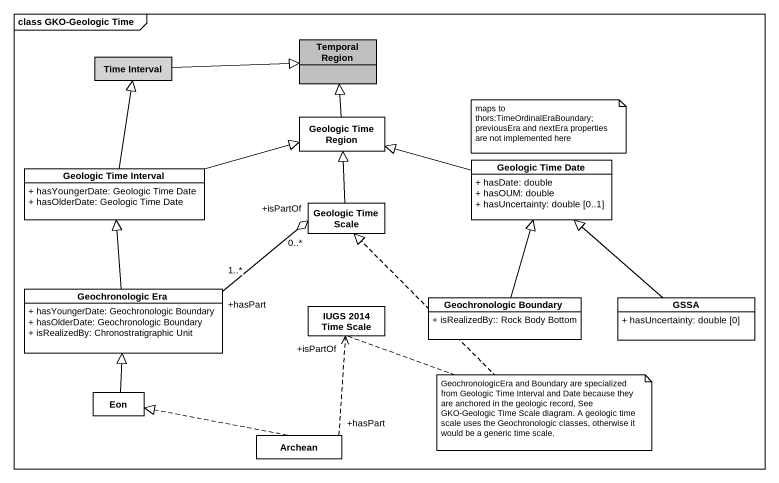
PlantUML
@startuml
mainframe class GKO-Geologic Time
hide circle
hide empty members
skinparam classAttributeIconSize 0
class "Time Interval" as Time_Interval #D3D3D3
class "Temporal Region" as Temporal_Region #C0C0C0
class "Geologic Time Region" as Geologic_Time_Region
class "Geologic Time Interval" as Geologic_Time_Interval {
  + hasYoungerDate: Geologic Time Date
  + hasOlderDate: Geologic Time Date
}
class "Geologic Time Date" as Geologic_Time_Date {
  + hasDate: double
  + hasOUM: double
  + hasUncertainty: double [0..1]
}
class "Geologic Time Scale" as Geologic_Time_Scale
class "Geochronologic Era" as Geochronologic_Era {
  + hasYoungerDate: Geochronologic Boundary
  + hasOlderDate: Geochronologic Boundary
  + isRealizedBy: Chronostratigraphic Unit
}
class "IUGS 2014 Time Scale" as IUGS_2014_Time_Scale
class "Geochronologic Boundary" as Geochronologic_Boundary {
  + isRealizedBy:: Rock Body Bottom
}
class GSSA {
  + hasUncertainty: double [0]
}
class Eon
class Archean
Time_Interval -right-|> Temporal_Region
Geologic_Time_Region -up-|> Temporal_Region
Geologic_Time_Interval -up-|> Time_Interval
Geologic_Time_Interval -right-|> Geologic_Time_Region
Geologic_Time_Date -left-|> Geologic_Time_Region
Geologic_Time_Scale -up-|> Geologic_Time_Region
Geochronologic_Era -up-|> Geologic_Time_Interval
Geochronologic_Era "+hasPart\n1..*" -right-o "+isPartOf\n0..*" Geologic_Time_Scale
IUGS_2014_Time_Scale .up.|> Geologic_Time_Scale
Geochronologic_Boundary -up-|> Geologic_Time_Date
GSSA -up-|> Geologic_Time_Date
Eon -up-|> Geochronologic_Era
Archean "+hasPart" .up.> "+isPartOf" IUGS_2014_Time_Scale
Archean .left.|> Eon
note as N1
  maps to thors:TimeOrdinalEraBoundary; previousEra and nextEra properties are not implemented here
end note
note as N2
  GeochronologicEra and Boundary are specialized from Geologic Time Interval and Date because they are anchored in the geologic record, See GKO-Geologic Time Scale diagram. A geologic time scale uses the Geochronologic classes, otherwise it would be a generic time scale.
end note
@enduml
